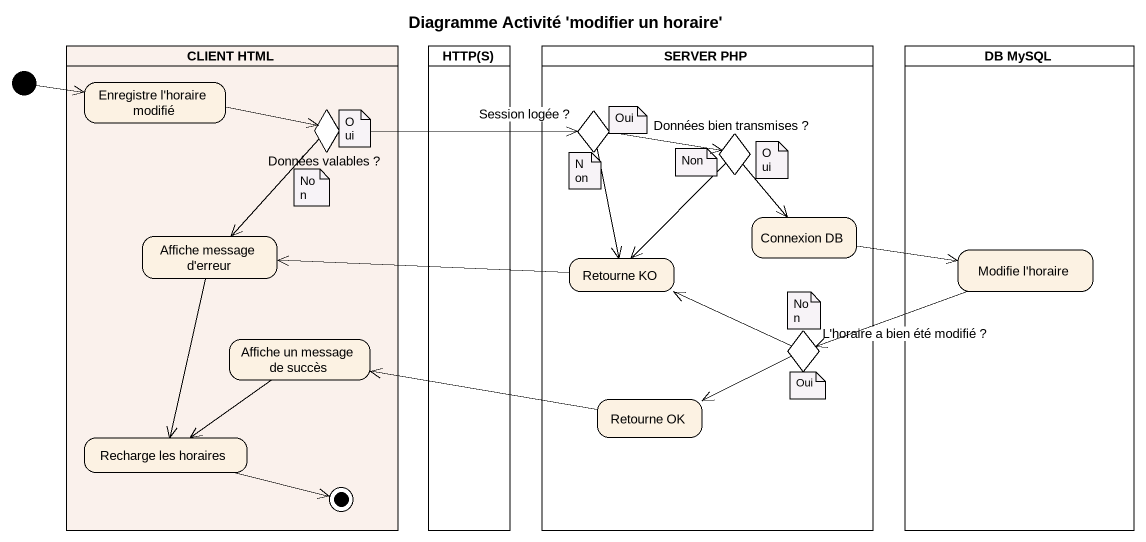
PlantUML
@startuml
title Diagramme Activité 'modifier un horaire'
hide empty description
state "CLIENT HTML" as CLIENT_HTML <<partition>> #FAF1EC {
  state "Enregistre l'horaire modifié" as Enregistre_l_horaire_modifié
  state "Données valables ?" as Données_valables <<choice>>
  state "Affiche message d'erreur" as Affiche_message_d_erreur
  state "Affiche un message de succès" as Affiche_un_message_de_succès
  state "Recharge les horaires" as Recharge_les_horaires
  Recharge_les_horaires -right-> [*]
}
state "HTTP(S)" as HTTP_S <<partition>>
state "SERVER PHP" as SERVER_PHP <<partition>> {
  state "Session logée ?" as Session_logée <<choice>>
  state "Données bien transmises ?" as Données_bien_transmises <<choice>>
  state "Connexion DB" as Connexion_DB
  state "Retourne KO" as Retourne_KO
  state "L'horaire a bien été modifié ?" as L_horaire_a_bien_été_modifié <<choice>>
  state "Retourne OK" as Retourne_OK
}
state "DB MySQL" as DB_MySQL <<partition>> {
  state "Modifie l'horaire" as Modifie_l_horaire
}
state initial1 <<start>>
initial1 -right-> Enregistre_l_horaire_modifié
Enregistre_l_horaire_modifié -right-> Données_valables
Données_valables -right-> Session_logée
Données_valables --> Affiche_message_d_erreur
Session_logée -right-> Données_bien_transmises
Session_logée --> Retourne_KO
Données_bien_transmises --> Connexion_DB
Données_bien_transmises --> Retourne_KO
Connexion_DB -right-> Modifie_l_horaire
Affiche_message_d_erreur --> Recharge_les_horaires
Retourne_KO -left-> Affiche_message_d_erreur
Modifie_l_horaire -left-> L_horaire_a_bien_été_modifié
L_horaire_a_bien_été_modifié -left-> Retourne_KO
L_horaire_a_bien_été_modifié -left-> Retourne_OK
Affiche_un_message_de_succès --> Recharge_les_horaires
Retourne_OK -left-> Affiche_un_message_de_succès
note as N1
  Oui
end note
note as N2
  Oui
end note
note as N3
  Non
end note
note as N4
  Non
end note
note as N5
  Non
end note
note as N6
  Oui
end note
note as N7
  Non
end note
note as N8
  Oui
end note
@enduml
